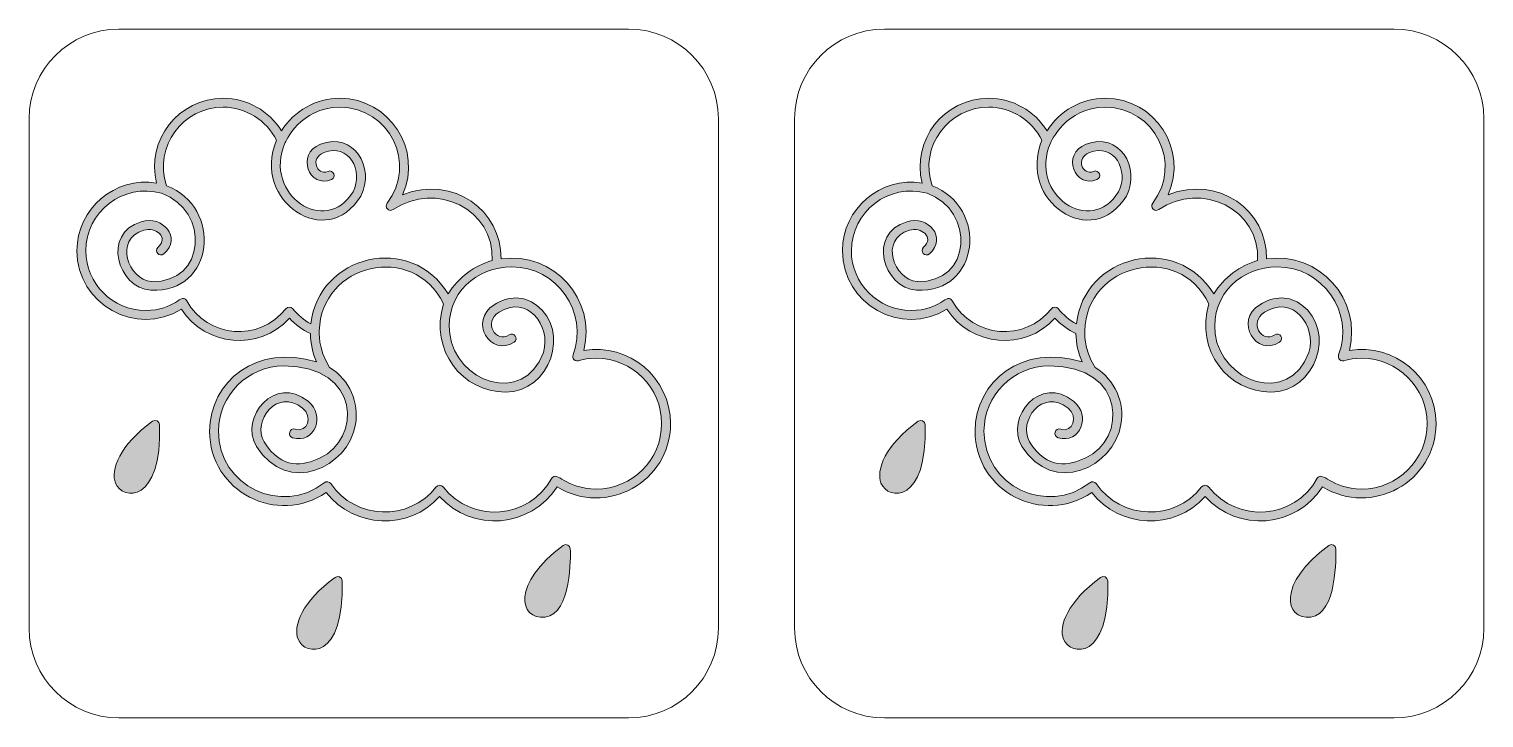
# Model space of a CAD drawing. Header units: inches. Extents: x -11.7 to 1.7, y -15.4 to -9.4.
# Drawn here: x -1.874 to 1.708, y -13.307 to -11.61 of the extents above; entities that cross this region are included whole.
import ezdxf

# ---------------------------------------------------------------- set-up
doc = ezdxf.new("R2010")
doc.units = ezdxf.units.IN
doc.header["$MEASUREMENT"] = 0
doc.layers.add('_U+0421_U+043B_U+043E_U+0439 1', color=7, linetype='Continuous')

msp = doc.modelspace()

# ---------------------------------------------------------------- hatches: boundary and pattern name
at = {"layer": '_U+0421_U+043B_U+043E_U+0439 1', "true_color": 0xffffff}
h = msp.add_hatch(color=7, dxfattribs=at)
h.dxf.hatch_style = 2
edge = h.paths.add_edge_path()
edge.add_spline(control_points=[(-0.5086, -12.4019), (-0.4768, -12.2771), (-0.5826, -12.1572), (-0.7124, -12.1763), (-0.7105, -12.0578), (-0.829, -11.9694), (-0.9549, -12.0183), (-0.9052, -11.9083), (-0.9861, -11.7807), (-1.1092, -11.7807), (-1.168, -11.7807), (-1.2224, -11.8116), (-1.2529, -11.861), (-1.2834, -11.8116), (-1.3378, -11.7807), (-1.3966, -11.7807), (-1.5066, -11.7807), (-1.5867, -11.8843), (-1.5607, -11.9896), (-1.6629, -11.9728), (-1.7566, -12.0524), (-1.7566, -12.1564), (-1.7566, -12.2885), (-1.6112, -12.3691), (-1.4995, -12.3005), (-1.4396, -12.3927), (-1.3084, -12.4045), (-1.2335, -12.3228), (-1.219, -12.3385), (-1.2013, -12.3512), (-1.1817, -12.3606), (-1.1813, -12.3847), (-1.1762, -12.4083), (-1.1666, -12.4303), (-1.3129, -12.3839), (-1.43, -12.4782), (-1.43, -12.6012), (-1.43, -12.7495), (-1.2627, -12.8349), (-1.143, -12.7517), (-1.0736, -12.8404), (-0.9403, -12.8466), (-0.8636, -12.762), (-0.7832, -12.8507), (-0.6398, -12.8397), (-0.5743, -12.7378), (-0.4542, -12.8125), (-0.2951, -12.7265), (-0.2951, -12.5823), (-0.2951, -12.4688), (-0.3978, -12.3827), (-0.5086, -12.4019)], knot_values=[0, 0, 0, 0, 0.013889, 0.013889, 0.013889, 0.027778, 0.027778, 0.027778, 0.041667, 0.041667, 0.041667, 0.055556, 0.055556, 0.055556, 0.069444, 0.069444, 0.069444, 0.083333, 0.083333, 0.083333, 0.097222, 0.097222, 0.097222, 0.111111, 0.111111, 0.111111, 0.125, 0.125, 0.125, 0.138889, 0.138889, 0.138889, 0.152778, 0.152778, 0.152778, 0.166667, 0.166667, 0.166667, 0.180556, 0.180556, 0.180556, 0.194444, 0.194444, 0.194444, 0.208333, 0.208333, 0.208333, 0.222222, 0.222222, 0.222222, 0.236111, 0.236111, 0.236111, 0.236111], degree=3, periodic=0)
edge.add_line((-0.5086, -12.4019), (-0.5086, -12.4019))
edge = h.paths.add_edge_path()
edge.add_spline(control_points=[(-1.2249, -12.2992), (-1.229, -12.2939), (-1.2379, -12.2939), (-1.2421, -12.2992), (-1.3074, -12.3823), (-1.4355, -12.3715), (-1.4864, -12.2797), (-1.4985, -12.2579), (-1.5148, -12.3035), (-1.5876, -12.3035), (-1.6687, -12.3035), (-1.7347, -12.2375), (-1.7347, -12.1564), (-1.7347, -12.0608), (-1.6436, -11.9882), (-1.5481, -12.0148), (-1.429, -12.0563), (-1.4385, -12.2376), (-1.573, -12.2319), (-1.6304, -12.2278), (-1.6666, -12.1278), (-1.5918, -12.1058), (-1.5628, -12.0965), (-1.5296, -12.1234), (-1.5568, -12.1475), (-1.5677, -12.1571), (-1.5532, -12.1736), (-1.5423, -12.1639), (-1.4981, -12.1248), (-1.5451, -12.0678), (-1.5982, -12.0849), (-1.6951, -12.1134), (-1.6575, -12.2478), (-1.5743, -12.2538), (-1.4167, -12.2605), (-1.3976, -12.0497), (-1.5359, -11.996), (-1.5683, -11.8993), (-1.4952, -11.8026), (-1.3966, -11.8026), (-1.341, -11.8026), (-1.2902, -11.8345), (-1.2654, -11.8842), (-1.3274, -12.0341), (-1.1409, -12.1589), (-1.0576, -12.0215), (-1.0215, -11.9515), (-1.0757, -11.862), (-1.1567, -11.8941), (-1.2187, -11.918), (-1.1848, -12.0038), (-1.13, -11.981), (-1.1166, -11.9755), (-1.125, -11.9552), (-1.1384, -11.9608), (-1.1664, -11.9725), (-1.1834, -11.9278), (-1.1487, -11.9145), (-1.0873, -11.8901), (-1.0502, -11.9595), (-1.0767, -12.0108), (-1.1442, -12.122), (-1.2989, -12.0186), (-1.2445, -11.891), (-1.2432, -11.8895), (-1.2078, -11.8026), (-1.1092, -11.8026), (-0.9874, -11.8026), (-0.9185, -11.9428), (-0.9928, -12.0391), (-1.0004, -12.0489), (-0.9883, -12.0619), (-0.978, -12.0549), (-0.8729, -11.9835), (-0.7281, -12.0538), (-0.7344, -12.1807), (-0.7771, -12.1925), (-0.8177, -12.222), (-0.8425, -12.2625), (-0.9336, -12.1122), (-1.1615, -12.1656), (-1.1807, -12.3367), (-1.1978, -12.3272), (-1.2129, -12.3144), (-1.2249, -12.2992)], knot_values=[0, 0, 0, 0, 0.013889, 0.013889, 0.013889, 0.027778, 0.027778, 0.027778, 0.041667, 0.041667, 0.041667, 0.055556, 0.055556, 0.055556, 0.069444, 0.069444, 0.069444, 0.083333, 0.083333, 0.083333, 0.097222, 0.097222, 0.097222, 0.111111, 0.111111, 0.111111, 0.125, 0.125, 0.125, 0.138889, 0.138889, 0.138889, 0.152778, 0.152778, 0.152778, 0.166667, 0.166667, 0.166667, 0.180556, 0.180556, 0.180556, 0.194444, 0.194444, 0.194444, 0.208333, 0.208333, 0.208333, 0.222222, 0.222222, 0.222222, 0.236111, 0.236111, 0.236111, 0.25, 0.25, 0.25, 0.263889, 0.263889, 0.263889, 0.277778, 0.277778, 0.277778, 0.291667, 0.291667, 0.291667, 0.305556, 0.305556, 0.305556, 0.319444, 0.319444, 0.319444, 0.333333, 0.333333, 0.333333, 0.347222, 0.347222, 0.347222, 0.361111, 0.361111, 0.361111, 0.375, 0.375, 0.375, 0.388889, 0.388889, 0.388889, 0.388889], degree=3, periodic=0)
edge.add_line((-1.2249, -12.2992), (-1.2249, -12.2992))
edge = h.paths.add_edge_path()
edge.add_spline(control_points=[(-0.4781, -12.7434), (-0.5538, -12.7434), (-0.5757, -12.696), (-0.5874, -12.717), (-0.6431, -12.8175), (-0.7834, -12.8295), (-0.855, -12.7383), (-0.8594, -12.7327), (-0.8678, -12.7327), (-0.8722, -12.7383), (-0.9402, -12.8248), (-1.0706, -12.8189), (-1.1317, -12.7301), (-1.1353, -12.7249), (-1.1426, -12.7238), (-1.1475, -12.7277), (-1.2529, -12.8107), (-1.4081, -12.7352), (-1.4081, -12.6012), (-1.4081, -12.5123), (-1.3358, -12.4401), (-1.247, -12.4401), (-1.0558, -12.4401), (-1.0574, -12.621), (-1.1575, -12.6667), (-1.1987, -12.6855), (-1.2517, -12.698), (-1.2959, -12.627), (-1.3254, -12.5764), (-1.2644, -12.4932), (-1.2012, -12.5443), (-1.1758, -12.5639), (-1.1882, -12.6054), (-1.2192, -12.5959), (-1.2331, -12.5917), (-1.2394, -12.6126), (-1.2256, -12.6169), (-1.1711, -12.6334), (-1.1433, -12.5613), (-1.1876, -12.5271), (-1.2688, -12.4614), (-1.3571, -12.5655), (-1.3147, -12.6382), (-1.2377, -12.7621), (-1.0884, -12.6898), (-1.0708, -12.5842), (-1.0618, -12.5305), (-1.0842, -12.4755), (-1.1346, -12.4436), (-1.1637, -12.3981), (-1.16, -12.3525), (-1.1598, -12.354), (-1.1565, -12.1875), (-0.9289, -12.1338), (-0.8542, -12.2869), (-0.8888, -12.4028), (-0.8064, -12.5045), (-0.702, -12.5045), (-0.5905, -12.5045), (-0.5407, -12.3536), (-0.6255, -12.29), (-0.6561, -12.267), (-0.6939, -12.2668), (-0.7291, -12.2893), (-0.7932, -12.3294), (-0.7377, -12.4194), (-0.6804, -12.3815), (-0.6682, -12.3735), (-0.6804, -12.3552), (-0.6924, -12.3633), (-0.725, -12.3848), (-0.7572, -12.3327), (-0.7174, -12.3078), (-0.6482, -12.2636), (-0.5885, -12.34), (-0.6081, -12.4068), (-0.6577, -12.541), (-0.8252, -12.4789), (-0.8387, -12.3609), (-0.8502, -12.2598), (-0.7703, -12.1961), (-0.686, -12.1961), (-0.5752, -12.1961), (-0.4958, -12.3068), (-0.535, -12.413), (-0.5364, -12.4168), (-0.5356, -12.4211), (-0.5328, -12.4242), (-0.5241, -12.4334), (-0.5169, -12.4211), (-0.4781, -12.4211), (-0.3893, -12.4211), (-0.317, -12.4934), (-0.317, -12.5823), (-0.317, -12.6711), (-0.3893, -12.7434), (-0.4781, -12.7434)], knot_values=[0, 0, 0, 0, 0.013889, 0.013889, 0.013889, 0.027778, 0.027778, 0.027778, 0.041667, 0.041667, 0.041667, 0.055556, 0.055556, 0.055556, 0.069444, 0.069444, 0.069444, 0.083333, 0.083333, 0.083333, 0.097222, 0.097222, 0.097222, 0.111111, 0.111111, 0.111111, 0.125, 0.125, 0.125, 0.138889, 0.138889, 0.138889, 0.152778, 0.152778, 0.152778, 0.166667, 0.166667, 0.166667, 0.180556, 0.180556, 0.180556, 0.194444, 0.194444, 0.194444, 0.208333, 0.208333, 0.208333, 0.222222, 0.222222, 0.222222, 0.236111, 0.236111, 0.236111, 0.25, 0.25, 0.25, 0.263889, 0.263889, 0.263889, 0.277778, 0.277778, 0.277778, 0.291667, 0.291667, 0.291667, 0.305556, 0.305556, 0.305556, 0.319444, 0.319444, 0.319444, 0.333333, 0.333333, 0.333333, 0.347222, 0.347222, 0.347222, 0.361111, 0.361111, 0.361111, 0.375, 0.375, 0.375, 0.388889, 0.388889, 0.388889, 0.402778, 0.402778, 0.402778, 0.416667, 0.416667, 0.416667, 0.430556, 0.430556, 0.430556, 0.444444, 0.444444, 0.444444, 0.444444], degree=3, periodic=0)
edge.add_line((-0.4781, -12.7434), (-0.4781, -12.7434))
edge = h.paths.add_edge_path()
edge.add_spline(control_points=[(-1.121, -12.9611), (-1.1139, -12.9559), (-1.1039, -12.9608), (-1.1036, -12.9695), (-1.0971, -13.1663), (-1.1955, -13.1554), (-1.2122, -13.1135), (-1.2251, -13.0813), (-1.202, -13.0199), (-1.121, -12.9611)], knot_values=[0, 0, 0, 0, 0.013889, 0.013889, 0.013889, 0.027778, 0.027778, 0.027778, 0.041667, 0.041667, 0.041667, 0.041667], degree=3, periodic=0)
edge.add_line((-1.121, -12.9611), (-1.121, -12.9611))
edge = h.paths.add_edge_path()
edge.add_spline(control_points=[(-1.5704, -12.5765), (-1.5634, -12.5714), (-1.5533, -12.5763), (-1.5531, -12.585), (-1.5466, -12.7791), (-1.6444, -12.7721), (-1.6617, -12.7289), (-1.6745, -12.6968), (-1.6514, -12.6354), (-1.5704, -12.5765)], knot_values=[0, 0, 0, 0, 0.013889, 0.013889, 0.013889, 0.027778, 0.027778, 0.027778, 0.041667, 0.041667, 0.041667, 0.041667], degree=3, periodic=0)
edge.add_line((-1.5704, -12.5765), (-1.5704, -12.5765))
edge = h.paths.add_edge_path()
edge.add_spline(control_points=[(-0.5592, -12.8825), (-0.5522, -12.8774), (-0.5421, -12.8822), (-0.5418, -12.891), (-0.5413, -12.9073), (-0.5384, -13.0504), (-0.6036, -13.0589), (-0.6684, -13.0672), (-0.687, -12.9754), (-0.5592, -12.8825)], knot_values=[0, 0, 0, 0, 0.013889, 0.013889, 0.013889, 0.027778, 0.027778, 0.027778, 0.041667, 0.041667, 0.041667, 0.041667], degree=3, periodic=0)
edge.add_line((-0.5592, -12.8825), (-0.5592, -12.8825))
h = msp.add_hatch(color=7, dxfattribs=at)
h.dxf.hatch_style = 2
edge = h.paths.add_edge_path()
edge.add_spline(control_points=[(1.3762, -12.4019), (1.408, -12.2771), (1.3022, -12.1572), (1.1724, -12.1763), (1.1743, -12.0578), (1.0558, -11.9694), (0.9299, -12.0183), (0.9796, -11.9083), (0.8987, -11.7807), (0.7756, -11.7807), (0.7168, -11.7807), (0.6625, -11.8116), (0.6319, -11.861), (0.6014, -11.8116), (0.547, -11.7807), (0.4882, -11.7807), (0.3782, -11.7807), (0.2981, -11.8843), (0.3241, -11.9896), (0.2219, -11.9728), (0.1282, -12.0524), (0.1282, -12.1564), (0.1282, -12.2885), (0.2736, -12.3691), (0.3853, -12.3005), (0.4453, -12.3927), (0.5765, -12.4045), (0.6514, -12.3228), (0.6659, -12.3385), (0.6835, -12.3512), (0.7031, -12.3606), (0.7035, -12.3847), (0.7086, -12.4083), (0.7182, -12.4303), (0.5719, -12.3839), (0.4548, -12.4782), (0.4548, -12.6012), (0.4548, -12.7495), (0.6221, -12.8349), (0.7418, -12.7517), (0.8112, -12.8404), (0.9445, -12.8466), (1.0212, -12.762), (1.1016, -12.8507), (1.245, -12.8397), (1.3105, -12.7378), (1.4306, -12.8125), (1.5897, -12.7265), (1.5897, -12.5823), (1.5897, -12.4688), (1.487, -12.3827), (1.3762, -12.4019)], knot_values=[0, 0, 0, 0, 0.013889, 0.013889, 0.013889, 0.027778, 0.027778, 0.027778, 0.041667, 0.041667, 0.041667, 0.055556, 0.055556, 0.055556, 0.069444, 0.069444, 0.069444, 0.083333, 0.083333, 0.083333, 0.097222, 0.097222, 0.097222, 0.111111, 0.111111, 0.111111, 0.125, 0.125, 0.125, 0.138889, 0.138889, 0.138889, 0.152778, 0.152778, 0.152778, 0.166667, 0.166667, 0.166667, 0.180556, 0.180556, 0.180556, 0.194444, 0.194444, 0.194444, 0.208333, 0.208333, 0.208333, 0.222222, 0.222222, 0.222222, 0.236111, 0.236111, 0.236111, 0.236111], degree=3, periodic=0)
edge.add_line((1.3762, -12.4019), (1.3762, -12.4019))
edge = h.paths.add_edge_path()
edge.add_spline(control_points=[(0.6599, -12.2992), (0.6558, -12.2939), (0.6469, -12.2939), (0.6427, -12.2992), (0.5774, -12.3823), (0.4494, -12.3715), (0.3984, -12.2797), (0.3863, -12.2579), (0.37, -12.3035), (0.2972, -12.3035), (0.2161, -12.3035), (0.1501, -12.2375), (0.1501, -12.1564), (0.1501, -12.0608), (0.2412, -11.9882), (0.3367, -12.0148), (0.4558, -12.0563), (0.4464, -12.2376), (0.3118, -12.2319), (0.2544, -12.2278), (0.2182, -12.1278), (0.293, -12.1058), (0.322, -12.0965), (0.3552, -12.1234), (0.328, -12.1475), (0.3171, -12.1571), (0.3316, -12.1736), (0.3425, -12.1639), (0.3867, -12.1248), (0.3397, -12.0678), (0.2866, -12.0849), (0.1897, -12.1134), (0.2273, -12.2478), (0.3105, -12.2538), (0.4681, -12.2605), (0.4872, -12.0497), (0.3489, -11.996), (0.3165, -11.8993), (0.3896, -11.8026), (0.4882, -11.8026), (0.5438, -11.8026), (0.5946, -11.8345), (0.6195, -11.8842), (0.5575, -12.0341), (0.7439, -12.1589), (0.8272, -12.0215), (0.8634, -11.9515), (0.8091, -11.862), (0.7281, -11.8941), (0.6661, -11.918), (0.7, -12.0038), (0.7549, -11.981), (0.7682, -11.9755), (0.7598, -11.9552), (0.7465, -11.9608), (0.7185, -11.9725), (0.7014, -11.9278), (0.7361, -11.9145), (0.7975, -11.8901), (0.8346, -11.9595), (0.8081, -12.0108), (0.7406, -12.122), (0.5859, -12.0186), (0.6403, -11.891), (0.6416, -11.8895), (0.677, -11.8026), (0.7756, -11.8026), (0.8974, -11.8026), (0.9663, -11.9428), (0.892, -12.0391), (0.8845, -12.0489), (0.8965, -12.0619), (0.9068, -12.0549), (1.0119, -11.9835), (1.1567, -12.0538), (1.1504, -12.1807), (1.1077, -12.1925), (1.0671, -12.222), (1.0424, -12.2625), (0.9512, -12.1122), (0.7233, -12.1656), (0.7041, -12.3367), (0.687, -12.3272), (0.6719, -12.3144), (0.6599, -12.2992)], knot_values=[0, 0, 0, 0, 0.013889, 0.013889, 0.013889, 0.027778, 0.027778, 0.027778, 0.041667, 0.041667, 0.041667, 0.055556, 0.055556, 0.055556, 0.069444, 0.069444, 0.069444, 0.083333, 0.083333, 0.083333, 0.097222, 0.097222, 0.097222, 0.111111, 0.111111, 0.111111, 0.125, 0.125, 0.125, 0.138889, 0.138889, 0.138889, 0.152778, 0.152778, 0.152778, 0.166667, 0.166667, 0.166667, 0.180556, 0.180556, 0.180556, 0.194444, 0.194444, 0.194444, 0.208333, 0.208333, 0.208333, 0.222222, 0.222222, 0.222222, 0.236111, 0.236111, 0.236111, 0.25, 0.25, 0.25, 0.263889, 0.263889, 0.263889, 0.277778, 0.277778, 0.277778, 0.291667, 0.291667, 0.291667, 0.305556, 0.305556, 0.305556, 0.319444, 0.319444, 0.319444, 0.333333, 0.333333, 0.333333, 0.347222, 0.347222, 0.347222, 0.361111, 0.361111, 0.361111, 0.375, 0.375, 0.375, 0.388889, 0.388889, 0.388889, 0.388889], degree=3, periodic=0)
edge.add_line((0.6599, -12.2992), (0.6599, -12.2992))
edge = h.paths.add_edge_path()
edge.add_spline(control_points=[(1.4067, -12.7434), (1.331, -12.7434), (1.3091, -12.696), (1.2974, -12.717), (1.2417, -12.8175), (1.1014, -12.8295), (1.0298, -12.7383), (1.0255, -12.7327), (1.017, -12.7327), (1.0126, -12.7383), (0.9446, -12.8248), (0.8142, -12.8189), (0.7531, -12.7301), (0.7495, -12.7249), (0.7422, -12.7238), (0.7373, -12.7277), (0.632, -12.8107), (0.4767, -12.7352), (0.4767, -12.6012), (0.4767, -12.5123), (0.549, -12.4401), (0.6378, -12.4401), (0.829, -12.4401), (0.8274, -12.621), (0.7273, -12.6667), (0.6861, -12.6855), (0.6331, -12.698), (0.5889, -12.627), (0.5595, -12.5764), (0.6205, -12.4932), (0.6836, -12.5443), (0.709, -12.5639), (0.6966, -12.6054), (0.6656, -12.5959), (0.6517, -12.5917), (0.6454, -12.6126), (0.6592, -12.6169), (0.7137, -12.6334), (0.7415, -12.5613), (0.6972, -12.5271), (0.616, -12.4614), (0.5278, -12.5655), (0.5701, -12.6382), (0.6471, -12.7621), (0.7965, -12.6898), (0.814, -12.5842), (0.823, -12.5305), (0.8006, -12.4755), (0.7502, -12.4436), (0.7211, -12.3981), (0.7248, -12.3525), (0.725, -12.354), (0.7283, -12.1875), (0.9559, -12.1338), (1.0306, -12.2869), (0.996, -12.4028), (1.0784, -12.5045), (1.1828, -12.5045), (1.2943, -12.5045), (1.3441, -12.3536), (1.2593, -12.29), (1.2287, -12.267), (1.191, -12.2668), (1.1557, -12.2893), (1.0916, -12.3294), (1.1471, -12.4194), (1.2045, -12.3815), (1.2166, -12.3735), (1.2044, -12.3552), (1.1924, -12.3633), (1.1598, -12.3848), (1.1276, -12.3327), (1.1675, -12.3078), (1.2366, -12.2636), (1.2963, -12.34), (1.2767, -12.4068), (1.2271, -12.541), (1.0596, -12.4789), (1.0461, -12.3609), (1.0346, -12.2598), (1.1145, -12.1961), (1.1988, -12.1961), (1.3096, -12.1961), (1.389, -12.3068), (1.3498, -12.413), (1.3484, -12.4168), (1.3492, -12.4211), (1.352, -12.4242), (1.3607, -12.4334), (1.3679, -12.4211), (1.4067, -12.4211), (1.4955, -12.4211), (1.5678, -12.4934), (1.5678, -12.5823), (1.5678, -12.6711), (1.4955, -12.7434), (1.4067, -12.7434)], knot_values=[0, 0, 0, 0, 0.013889, 0.013889, 0.013889, 0.027778, 0.027778, 0.027778, 0.041667, 0.041667, 0.041667, 0.055556, 0.055556, 0.055556, 0.069444, 0.069444, 0.069444, 0.083333, 0.083333, 0.083333, 0.097222, 0.097222, 0.097222, 0.111111, 0.111111, 0.111111, 0.125, 0.125, 0.125, 0.138889, 0.138889, 0.138889, 0.152778, 0.152778, 0.152778, 0.166667, 0.166667, 0.166667, 0.180556, 0.180556, 0.180556, 0.194444, 0.194444, 0.194444, 0.208333, 0.208333, 0.208333, 0.222222, 0.222222, 0.222222, 0.236111, 0.236111, 0.236111, 0.25, 0.25, 0.25, 0.263889, 0.263889, 0.263889, 0.277778, 0.277778, 0.277778, 0.291667, 0.291667, 0.291667, 0.305556, 0.305556, 0.305556, 0.319444, 0.319444, 0.319444, 0.333333, 0.333333, 0.333333, 0.347222, 0.347222, 0.347222, 0.361111, 0.361111, 0.361111, 0.375, 0.375, 0.375, 0.388889, 0.388889, 0.388889, 0.402778, 0.402778, 0.402778, 0.416667, 0.416667, 0.416667, 0.430556, 0.430556, 0.430556, 0.444444, 0.444444, 0.444444, 0.444444], degree=3, periodic=0)
edge.add_line((1.4067, -12.7434), (1.4067, -12.7434))
edge = h.paths.add_edge_path()
edge.add_spline(control_points=[(0.7638, -12.9611), (0.7709, -12.9559), (0.7809, -12.9608), (0.7812, -12.9695), (0.7877, -13.1663), (0.6893, -13.1554), (0.6726, -13.1135), (0.6598, -13.0813), (0.6828, -13.0199), (0.7638, -12.9611)], knot_values=[0, 0, 0, 0, 0.013889, 0.013889, 0.013889, 0.027778, 0.027778, 0.027778, 0.041667, 0.041667, 0.041667, 0.041667], degree=3, periodic=0)
edge.add_line((0.7638, -12.9611), (0.7638, -12.9611))
edge = h.paths.add_edge_path()
edge.add_spline(control_points=[(0.3144, -12.5765), (0.3215, -12.5714), (0.3315, -12.5763), (0.3318, -12.585), (0.3382, -12.7791), (0.2404, -12.7721), (0.2231, -12.7289), (0.2103, -12.6968), (0.2334, -12.6354), (0.3144, -12.5765)], knot_values=[0, 0, 0, 0, 0.013889, 0.013889, 0.013889, 0.027778, 0.027778, 0.027778, 0.041667, 0.041667, 0.041667, 0.041667], degree=3, periodic=0)
edge.add_line((0.3144, -12.5765), (0.3144, -12.5765))
edge = h.paths.add_edge_path()
edge.add_spline(control_points=[(1.3256, -12.8825), (1.3326, -12.8774), (1.3427, -12.8822), (1.343, -12.891), (1.3435, -12.9073), (1.3464, -13.0504), (1.2812, -13.0589), (1.2164, -13.0672), (1.1978, -12.9754), (1.3256, -12.8825)], knot_values=[0, 0, 0, 0, 0.013889, 0.013889, 0.013889, 0.027778, 0.027778, 0.027778, 0.041667, 0.041667, 0.041667, 0.041667], degree=3, periodic=0)
edge.add_line((1.3256, -12.8825), (1.3256, -12.8825))

# ---------------------------------------------------------------- linework, layer by layer
at = {"layer": '_U+0421_U+043B_U+043E_U+0439 1', "color": 1, "lineweight": 9, "true_color": 0xff0000}
for points in [[(-0.3983, -11.6102), (-0.3983, -11.6102), (-1.6534, -11.6102), (-1.6534, -11.6102), (-1.7754, -11.6102), (-1.8744, -11.7091), (-1.8744, -11.8312), (-1.8744, -11.8312), (-1.8744, -13.0863), (-1.8744, -13.0863), (-1.8744, -13.2083), (-1.7754, -13.3073), (-1.6534, -13.3073), (-1.6534, -13.3073), (-0.3983, -13.3073), (-0.3983, -13.3073), (-0.2762, -13.3073), (-0.1773, -13.2083), (-0.1773, -13.0863), (-0.1773, -13.0863), (-0.1773, -11.8312), (-0.1773, -11.8312), (-0.1773, -11.7091), (-0.2762, -11.6102), (-0.3983, -11.6102)], [(1.4865, -11.6102), (1.4865, -11.6102), (0.2314, -11.6102), (0.2314, -11.6102), (0.1094, -11.6102), (0.0104, -11.7091), (0.0104, -11.8312), (0.0104, -11.8312), (0.0104, -13.0863), (0.0104, -13.0863), (0.0104, -13.2083), (0.1094, -13.3073), (0.2314, -13.3073), (0.2314, -13.3073), (1.4865, -13.3073), (1.4865, -13.3073), (1.6086, -13.3073), (1.7075, -13.2083), (1.7075, -13.0863), (1.7075, -13.0863), (1.7075, -11.8312), (1.7075, -11.8312), (1.7075, -11.7091), (1.6086, -11.6102), (1.4865, -11.6102)]]:
    msp.add_open_spline(points, degree=3, knots=[0, 0, 0, 0, 1, 1, 1, 2, 2, 2, 3, 3, 3, 4, 4, 4, 5, 5, 5, 6, 6, 6, 7, 7, 7, 8, 8, 8, 8], dxfattribs=at)
at = {"layer": '_U+0421_U+043B_U+043E_U+0439 1', "lineweight": 0}
for points, knots in [([(-0.5086, -12.4019), (-0.4768, -12.2771), (-0.5826, -12.1572), (-0.7124, -12.1763), (-0.7105, -12.0578), (-0.829, -11.9694), (-0.9549, -12.0183), (-0.9052, -11.9083), (-0.9861, -11.7807), (-1.1092, -11.7807), (-1.168, -11.7807), (-1.2224, -11.8116), (-1.2529, -11.861), (-1.2834, -11.8116), (-1.3378, -11.7807), (-1.3966, -11.7807), (-1.5066, -11.7807), (-1.5867, -11.8843), (-1.5607, -11.9896), (-1.6629, -11.9728), (-1.7566, -12.0524), (-1.7566, -12.1564), (-1.7566, -12.2885), (-1.6112, -12.3691), (-1.4995, -12.3005), (-1.4396, -12.3927), (-1.3084, -12.4045), (-1.2335, -12.3228), (-1.219, -12.3385), (-1.2013, -12.3512), (-1.1817, -12.3606), (-1.1813, -12.3847), (-1.1762, -12.4083), (-1.1666, -12.4303), (-1.3129, -12.3839), (-1.43, -12.4782), (-1.43, -12.6012), (-1.43, -12.7495), (-1.2627, -12.8349), (-1.143, -12.7517), (-1.0736, -12.8404), (-0.9403, -12.8466), (-0.8636, -12.762), (-0.7832, -12.8507), (-0.6398, -12.8397), (-0.5743, -12.7378), (-0.4542, -12.8125), (-0.2951, -12.7265), (-0.2951, -12.5823), (-0.2951, -12.4688), (-0.3978, -12.3827), (-0.5086, -12.4019)], [0, 0, 0, 0, 1, 1, 1, 2, 2, 2, 3, 3, 3, 4, 4, 4, 5, 5, 5, 6, 6, 6, 7, 7, 7, 8, 8, 8, 9, 9, 9, 10, 10, 10, 11, 11, 11, 12, 12, 12, 13, 13, 13, 14, 14, 14, 15, 15, 15, 16, 16, 16, 17, 17, 17, 17]), ([(1.3762, -12.4019), (1.408, -12.2771), (1.3022, -12.1572), (1.1724, -12.1763), (1.1743, -12.0578), (1.0558, -11.9694), (0.9299, -12.0183), (0.9796, -11.9083), (0.8987, -11.7807), (0.7756, -11.7807), (0.7168, -11.7807), (0.6625, -11.8116), (0.6319, -11.861), (0.6014, -11.8116), (0.547, -11.7807), (0.4882, -11.7807), (0.3782, -11.7807), (0.2981, -11.8843), (0.3241, -11.9896), (0.2219, -11.9728), (0.1282, -12.0524), (0.1282, -12.1564), (0.1282, -12.2885), (0.2736, -12.3691), (0.3853, -12.3005), (0.4453, -12.3927), (0.5765, -12.4045), (0.6514, -12.3228), (0.6659, -12.3385), (0.6835, -12.3512), (0.7031, -12.3606), (0.7035, -12.3847), (0.7086, -12.4083), (0.7182, -12.4303), (0.5719, -12.3839), (0.4548, -12.4782), (0.4548, -12.6012), (0.4548, -12.7495), (0.6221, -12.8349), (0.7418, -12.7517), (0.8112, -12.8404), (0.9445, -12.8466), (1.0212, -12.762), (1.1016, -12.8507), (1.245, -12.8397), (1.3105, -12.7378), (1.4306, -12.8125), (1.5897, -12.7265), (1.5897, -12.5823), (1.5897, -12.4688), (1.487, -12.3827), (1.3762, -12.4019)], [0, 0, 0, 0, 1, 1, 1, 2, 2, 2, 3, 3, 3, 4, 4, 4, 5, 5, 5, 6, 6, 6, 7, 7, 7, 8, 8, 8, 9, 9, 9, 10, 10, 10, 11, 11, 11, 12, 12, 12, 13, 13, 13, 14, 14, 14, 15, 15, 15, 16, 16, 16, 17, 17, 17, 17]), ([(-1.2249, -12.2992), (-1.229, -12.2939), (-1.2379, -12.2939), (-1.2421, -12.2992), (-1.3074, -12.3823), (-1.4355, -12.3715), (-1.4864, -12.2797), (-1.4985, -12.2579), (-1.5148, -12.3035), (-1.5876, -12.3035), (-1.6687, -12.3035), (-1.7347, -12.2375), (-1.7347, -12.1564), (-1.7347, -12.0608), (-1.6436, -11.9882), (-1.5481, -12.0148), (-1.429, -12.0563), (-1.4385, -12.2376), (-1.573, -12.2319), (-1.6304, -12.2278), (-1.6666, -12.1278), (-1.5918, -12.1058), (-1.5628, -12.0965), (-1.5296, -12.1234), (-1.5568, -12.1475), (-1.5677, -12.1571), (-1.5532, -12.1736), (-1.5423, -12.1639), (-1.4981, -12.1248), (-1.5451, -12.0678), (-1.5982, -12.0849), (-1.6951, -12.1134), (-1.6575, -12.2478), (-1.5743, -12.2538), (-1.4167, -12.2605), (-1.3976, -12.0497), (-1.5359, -11.996), (-1.5683, -11.8993), (-1.4952, -11.8026), (-1.3966, -11.8026), (-1.341, -11.8026), (-1.2902, -11.8345), (-1.2654, -11.8842), (-1.3274, -12.0341), (-1.1409, -12.1589), (-1.0576, -12.0215), (-1.0215, -11.9515), (-1.0757, -11.862), (-1.1567, -11.8941), (-1.2187, -11.918), (-1.1848, -12.0038), (-1.13, -11.981), (-1.1166, -11.9755), (-1.125, -11.9552), (-1.1384, -11.9608), (-1.1664, -11.9725), (-1.1834, -11.9278), (-1.1487, -11.9145), (-1.0873, -11.8901), (-1.0502, -11.9595), (-1.0767, -12.0108), (-1.1442, -12.122), (-1.2989, -12.0186), (-1.2445, -11.891), (-1.2432, -11.8895), (-1.2078, -11.8026), (-1.1092, -11.8026), (-0.9874, -11.8026), (-0.9185, -11.9428), (-0.9928, -12.0391), (-1.0004, -12.0489), (-0.9883, -12.0619), (-0.978, -12.0549), (-0.8729, -11.9835), (-0.7281, -12.0538), (-0.7344, -12.1807), (-0.7771, -12.1925), (-0.8177, -12.222), (-0.8425, -12.2625), (-0.9336, -12.1122), (-1.1615, -12.1656), (-1.1807, -12.3367), (-1.1978, -12.3272), (-1.2129, -12.3144), (-1.2249, -12.2992)], [0, 0, 0, 0, 1, 1, 1, 2, 2, 2, 3, 3, 3, 4, 4, 4, 5, 5, 5, 6, 6, 6, 7, 7, 7, 8, 8, 8, 9, 9, 9, 10, 10, 10, 11, 11, 11, 12, 12, 12, 13, 13, 13, 14, 14, 14, 15, 15, 15, 16, 16, 16, 17, 17, 17, 18, 18, 18, 19, 19, 19, 20, 20, 20, 21, 21, 21, 22, 22, 22, 23, 23, 23, 24, 24, 24, 25, 25, 25, 26, 26, 26, 27, 27, 27, 28, 28, 28, 28]), ([(0.6599, -12.2992), (0.6558, -12.2939), (0.6469, -12.2939), (0.6427, -12.2992), (0.5774, -12.3823), (0.4494, -12.3715), (0.3984, -12.2797), (0.3863, -12.2579), (0.37, -12.3035), (0.2972, -12.3035), (0.2161, -12.3035), (0.1501, -12.2375), (0.1501, -12.1564), (0.1501, -12.0608), (0.2412, -11.9882), (0.3367, -12.0148), (0.4558, -12.0563), (0.4464, -12.2376), (0.3118, -12.2319), (0.2544, -12.2278), (0.2182, -12.1278), (0.293, -12.1058), (0.322, -12.0965), (0.3552, -12.1234), (0.328, -12.1475), (0.3171, -12.1571), (0.3316, -12.1736), (0.3425, -12.1639), (0.3867, -12.1248), (0.3397, -12.0678), (0.2866, -12.0849), (0.1897, -12.1134), (0.2273, -12.2478), (0.3105, -12.2538), (0.4681, -12.2605), (0.4872, -12.0497), (0.3489, -11.996), (0.3165, -11.8993), (0.3896, -11.8026), (0.4882, -11.8026), (0.5438, -11.8026), (0.5946, -11.8345), (0.6195, -11.8842), (0.5575, -12.0341), (0.7439, -12.1589), (0.8272, -12.0215), (0.8634, -11.9515), (0.8091, -11.862), (0.7281, -11.8941), (0.6661, -11.918), (0.7, -12.0038), (0.7549, -11.981), (0.7682, -11.9755), (0.7598, -11.9552), (0.7465, -11.9608), (0.7185, -11.9725), (0.7014, -11.9278), (0.7361, -11.9145), (0.7975, -11.8901), (0.8346, -11.9595), (0.8081, -12.0108), (0.7406, -12.122), (0.5859, -12.0186), (0.6403, -11.891), (0.6416, -11.8895), (0.677, -11.8026), (0.7756, -11.8026), (0.8974, -11.8026), (0.9663, -11.9428), (0.892, -12.0391), (0.8845, -12.0489), (0.8965, -12.0619), (0.9068, -12.0549), (1.0119, -11.9835), (1.1567, -12.0538), (1.1504, -12.1807), (1.1077, -12.1925), (1.0671, -12.222), (1.0424, -12.2625), (0.9512, -12.1122), (0.7233, -12.1656), (0.7041, -12.3367), (0.687, -12.3272), (0.6719, -12.3144), (0.6599, -12.2992)], [0, 0, 0, 0, 1, 1, 1, 2, 2, 2, 3, 3, 3, 4, 4, 4, 5, 5, 5, 6, 6, 6, 7, 7, 7, 8, 8, 8, 9, 9, 9, 10, 10, 10, 11, 11, 11, 12, 12, 12, 13, 13, 13, 14, 14, 14, 15, 15, 15, 16, 16, 16, 17, 17, 17, 18, 18, 18, 19, 19, 19, 20, 20, 20, 21, 21, 21, 22, 22, 22, 23, 23, 23, 24, 24, 24, 25, 25, 25, 26, 26, 26, 27, 27, 27, 28, 28, 28, 28]), ([(-0.4781, -12.7434), (-0.5538, -12.7434), (-0.5757, -12.696), (-0.5874, -12.717), (-0.6431, -12.8175), (-0.7834, -12.8295), (-0.855, -12.7383), (-0.8594, -12.7327), (-0.8678, -12.7327), (-0.8722, -12.7383), (-0.9402, -12.8248), (-1.0706, -12.8189), (-1.1317, -12.7301), (-1.1353, -12.7249), (-1.1426, -12.7238), (-1.1475, -12.7277), (-1.2529, -12.8107), (-1.4081, -12.7352), (-1.4081, -12.6012), (-1.4081, -12.5123), (-1.3358, -12.4401), (-1.247, -12.4401), (-1.0558, -12.4401), (-1.0574, -12.621), (-1.1575, -12.6667), (-1.1987, -12.6855), (-1.2517, -12.698), (-1.2959, -12.627), (-1.3254, -12.5764), (-1.2644, -12.4932), (-1.2012, -12.5443), (-1.1758, -12.5639), (-1.1882, -12.6054), (-1.2192, -12.5959), (-1.2331, -12.5917), (-1.2394, -12.6126), (-1.2256, -12.6169), (-1.1711, -12.6334), (-1.1433, -12.5613), (-1.1876, -12.5271), (-1.2688, -12.4614), (-1.3571, -12.5655), (-1.3147, -12.6382), (-1.2377, -12.7621), (-1.0884, -12.6898), (-1.0708, -12.5842), (-1.0618, -12.5305), (-1.0842, -12.4755), (-1.1346, -12.4436), (-1.1637, -12.3981), (-1.16, -12.3525), (-1.1598, -12.354), (-1.1565, -12.1875), (-0.9289, -12.1338), (-0.8542, -12.2869), (-0.8888, -12.4028), (-0.8064, -12.5045), (-0.702, -12.5045), (-0.5905, -12.5045), (-0.5407, -12.3536), (-0.6255, -12.29), (-0.6561, -12.267), (-0.6939, -12.2668), (-0.7291, -12.2893), (-0.7932, -12.3294), (-0.7377, -12.4194), (-0.6804, -12.3815), (-0.6682, -12.3735), (-0.6804, -12.3552), (-0.6924, -12.3633), (-0.725, -12.3848), (-0.7572, -12.3327), (-0.7174, -12.3078), (-0.6482, -12.2636), (-0.5885, -12.34), (-0.6081, -12.4068), (-0.6577, -12.541), (-0.8252, -12.4789), (-0.8387, -12.3609), (-0.8502, -12.2598), (-0.7703, -12.1961), (-0.686, -12.1961), (-0.5752, -12.1961), (-0.4958, -12.3068), (-0.535, -12.413), (-0.5364, -12.4168), (-0.5356, -12.4211), (-0.5328, -12.4242), (-0.5241, -12.4334), (-0.5169, -12.4211), (-0.4781, -12.4211), (-0.3893, -12.4211), (-0.317, -12.4934), (-0.317, -12.5823), (-0.317, -12.6711), (-0.3893, -12.7434), (-0.4781, -12.7434)], [0, 0, 0, 0, 1, 1, 1, 2, 2, 2, 3, 3, 3, 4, 4, 4, 5, 5, 5, 6, 6, 6, 7, 7, 7, 8, 8, 8, 9, 9, 9, 10, 10, 10, 11, 11, 11, 12, 12, 12, 13, 13, 13, 14, 14, 14, 15, 15, 15, 16, 16, 16, 17, 17, 17, 18, 18, 18, 19, 19, 19, 20, 20, 20, 21, 21, 21, 22, 22, 22, 23, 23, 23, 24, 24, 24, 25, 25, 25, 26, 26, 26, 27, 27, 27, 28, 28, 28, 29, 29, 29, 30, 30, 30, 31, 31, 31, 32, 32, 32, 32]), ([(1.4067, -12.7434), (1.331, -12.7434), (1.3091, -12.696), (1.2974, -12.717), (1.2417, -12.8175), (1.1014, -12.8295), (1.0298, -12.7383), (1.0255, -12.7327), (1.017, -12.7327), (1.0126, -12.7383), (0.9446, -12.8248), (0.8142, -12.8189), (0.7531, -12.7301), (0.7495, -12.7249), (0.7422, -12.7238), (0.7373, -12.7277), (0.632, -12.8107), (0.4767, -12.7352), (0.4767, -12.6012), (0.4767, -12.5123), (0.549, -12.4401), (0.6378, -12.4401), (0.829, -12.4401), (0.8274, -12.621), (0.7273, -12.6667), (0.6861, -12.6855), (0.6331, -12.698), (0.5889, -12.627), (0.5595, -12.5764), (0.6205, -12.4932), (0.6836, -12.5443), (0.709, -12.5639), (0.6966, -12.6054), (0.6656, -12.5959), (0.6517, -12.5917), (0.6454, -12.6126), (0.6592, -12.6169), (0.7137, -12.6334), (0.7415, -12.5613), (0.6972, -12.5271), (0.616, -12.4614), (0.5278, -12.5655), (0.5701, -12.6382), (0.6471, -12.7621), (0.7965, -12.6898), (0.814, -12.5842), (0.823, -12.5305), (0.8006, -12.4755), (0.7502, -12.4436), (0.7211, -12.3981), (0.7248, -12.3525), (0.725, -12.354), (0.7283, -12.1875), (0.9559, -12.1338), (1.0306, -12.2869), (0.996, -12.4028), (1.0784, -12.5045), (1.1828, -12.5045), (1.2943, -12.5045), (1.3441, -12.3536), (1.2593, -12.29), (1.2287, -12.267), (1.191, -12.2668), (1.1557, -12.2893), (1.0916, -12.3294), (1.1471, -12.4194), (1.2045, -12.3815), (1.2166, -12.3735), (1.2044, -12.3552), (1.1924, -12.3633), (1.1598, -12.3848), (1.1276, -12.3327), (1.1675, -12.3078), (1.2366, -12.2636), (1.2963, -12.34), (1.2767, -12.4068), (1.2271, -12.541), (1.0596, -12.4789), (1.0461, -12.3609), (1.0346, -12.2598), (1.1145, -12.1961), (1.1988, -12.1961), (1.3096, -12.1961), (1.389, -12.3068), (1.3498, -12.413), (1.3484, -12.4168), (1.3492, -12.4211), (1.352, -12.4242), (1.3607, -12.4334), (1.3679, -12.4211), (1.4067, -12.4211), (1.4955, -12.4211), (1.5678, -12.4934), (1.5678, -12.5823), (1.5678, -12.6711), (1.4955, -12.7434), (1.4067, -12.7434)], [0, 0, 0, 0, 1, 1, 1, 2, 2, 2, 3, 3, 3, 4, 4, 4, 5, 5, 5, 6, 6, 6, 7, 7, 7, 8, 8, 8, 9, 9, 9, 10, 10, 10, 11, 11, 11, 12, 12, 12, 13, 13, 13, 14, 14, 14, 15, 15, 15, 16, 16, 16, 17, 17, 17, 18, 18, 18, 19, 19, 19, 20, 20, 20, 21, 21, 21, 22, 22, 22, 23, 23, 23, 24, 24, 24, 25, 25, 25, 26, 26, 26, 27, 27, 27, 28, 28, 28, 29, 29, 29, 30, 30, 30, 31, 31, 31, 32, 32, 32, 32]), ([(-1.5704, -12.5765), (-1.5634, -12.5714), (-1.5533, -12.5763), (-1.5531, -12.585), (-1.5466, -12.7791), (-1.6444, -12.7721), (-1.6617, -12.7289), (-1.6745, -12.6968), (-1.6514, -12.6354), (-1.5704, -12.5765)], [0, 0, 0, 0, 1, 1, 1, 2, 2, 2, 3, 3, 3, 3]), ([(0.3144, -12.5765), (0.3215, -12.5714), (0.3315, -12.5763), (0.3318, -12.585), (0.3382, -12.7791), (0.2404, -12.7721), (0.2231, -12.7289), (0.2103, -12.6968), (0.2334, -12.6354), (0.3144, -12.5765)], [0, 0, 0, 0, 1, 1, 1, 2, 2, 2, 3, 3, 3, 3]), ([(-0.5592, -12.8825), (-0.5522, -12.8774), (-0.5421, -12.8822), (-0.5418, -12.891), (-0.5413, -12.9073), (-0.5384, -13.0504), (-0.6036, -13.0589), (-0.6684, -13.0672), (-0.687, -12.9754), (-0.5592, -12.8825)], [0, 0, 0, 0, 1, 1, 1, 2, 2, 2, 3, 3, 3, 3]), ([(1.3256, -12.8825), (1.3326, -12.8774), (1.3427, -12.8822), (1.343, -12.891), (1.3435, -12.9073), (1.3464, -13.0504), (1.2812, -13.0589), (1.2164, -13.0672), (1.1978, -12.9754), (1.3256, -12.8825)], [0, 0, 0, 0, 1, 1, 1, 2, 2, 2, 3, 3, 3, 3]), ([(-1.121, -12.9611), (-1.1139, -12.9559), (-1.1039, -12.9608), (-1.1036, -12.9695), (-1.0971, -13.1663), (-1.1955, -13.1554), (-1.2122, -13.1135), (-1.2251, -13.0813), (-1.202, -13.0199), (-1.121, -12.9611)], [0, 0, 0, 0, 1, 1, 1, 2, 2, 2, 3, 3, 3, 3]), ([(0.7638, -12.9611), (0.7709, -12.9559), (0.7809, -12.9608), (0.7812, -12.9695), (0.7877, -13.1663), (0.6893, -13.1554), (0.6726, -13.1135), (0.6598, -13.0813), (0.6828, -13.0199), (0.7638, -12.9611)], [0, 0, 0, 0, 1, 1, 1, 2, 2, 2, 3, 3, 3, 3])]:
    msp.add_open_spline(points, degree=3, knots=knots, dxfattribs=at)

doc.saveas('drawing.dxf')
